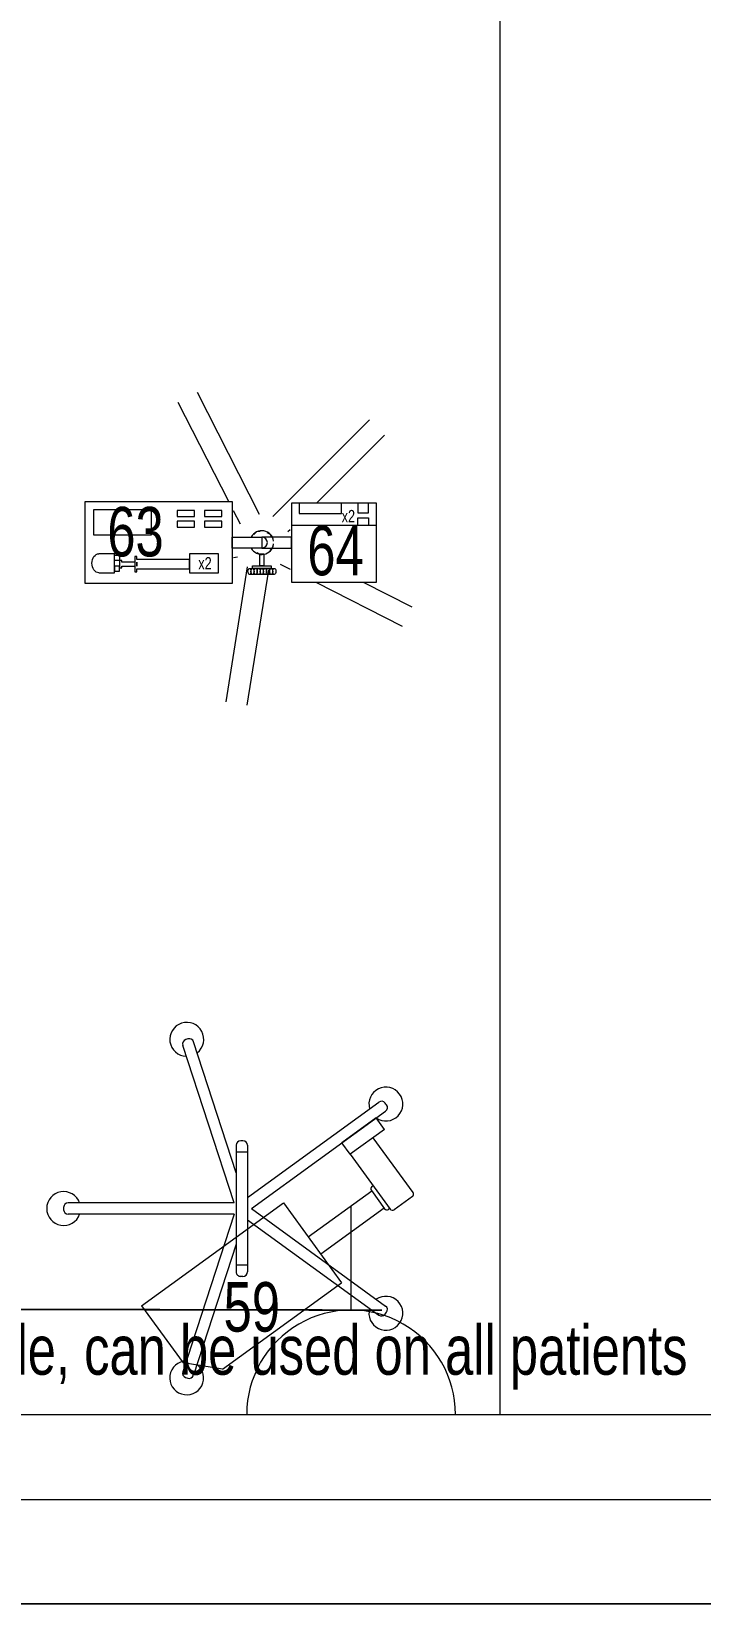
# Model space of a CAD drawing. Header units: metres. Extents: x 75097 to 220695, y -1557923 to -1361206.
# Drawn here: x 121554 to 122737, y -1461159 to -1458375 of the extents above; entities that cross this region are included whole.
import ezdxf

# ---------------------------------------------------------------- set-up
doc = ezdxf.new("R2010")
doc.units = ezdxf.units.M
doc.layers.get('0').update_dxf_attribs({"lineweight": 0})
for name, color, linetype, lineweight in [('A-100 - Copy$0$Medical Equipment and Furniture', 8, 'Continuous', 0), ('A-100 - Copy$0$Medical Equipment and Furniture1', 8, 'Continuous', 5), ('A-100 - Copy$0$Medical Equipment and Furniture2', 8, 'Continuous', 13), ('A-100 - Copy$0$Walls', 8, 'Continuous', 0)]:
    doc.layers.add(name, color=color, linetype=linetype, lineweight=lineweight)
doc.layers.add('E-POWR', color=7, linetype='Continuous', lineweight=9, true_color=0x4e7e3e)
doc.styles.add('A-100 - Copy$0$X3G_ENTITY_257CFD', font='swisscl.ttf', dxfattribs={"height": 200})

# ---------------------------------------------------------------- blocks, each defined once
blk = doc.blocks.new('NORMAL SOCKET')
at = {"layer": 'E-POWR'}
for p, q in [((1.421169145032763e-06, 307.6799999489449), (2.84230918623507e-06, 615.359999897657)), ((-307.6799955585448, 4.654284566640854e-07), (307.6799955138122, -4.654284566640854e-07))]:
    blk.add_line(p, q, dxfattribs=at)
blk.add_ellipse((0, 0), major_axis=(32.75230417925279, 305.931804444962), ratio=0.9999999853257265, start_param=4.819040293203757, end_param=7.960632946793556, dxfattribs=at)
blk = doc.blocks.new('A-100 - Copy$0$HF12177-P')
for p, q in [((-0.0196261050550533, -0.0070130161670328), (-0.1885364131370046, 0.225472078058198)), ((0, 0), (-0.172356073249512, 0.2372277831040526)), ((0, 0), (0.1723560732495408, 0.2372277831040623)), ((0.0196261050550586, -0.0070130161670328), (0.1885364131370282, 0.2254720780581989)), ((-0.0631375151467193, -0.0270130161670323), (-0.2950583245726665, -0.1023686551157921)), ((-0.1199999999999939, -0.0150130161670328), (-0.1199999999999957, -0.0190130161670323)), ((-0.1119999999999948, -0.0070130161670328), (0.1120000000000059, -0.0070130161670328)), ((-0.1119999999999965, -0.0270130161670323), (0.1120000000000059, -0.0270130161670323)), ((-0.0999999999999943, -0.0070130161670336), (-0.0999999999999943, -0.0270130161670323)), ((0.0631375151467357, -0.0270130161670315), (0.2950583245726759, -0.1023686551157867)), ((0.1000000000000054, -0.0070130161670336), (0.1000000000000054, -0.0270130161670323)), ((0.120000000000005, -0.0150130161670319), (0.120000000000005, -0.0190130161670315)), ((-0.0099999999999945, -0.0307768353717535), (-0.2888779846851648, -0.1213897854416945)), ((-0.0099999999999945, -0.0307768353717535), (-0.0099999999999945, -0.3240065014399303)), ((0.0100000000000051, -0.0307768353717535), (0.0100000000000051, -0.3240065014399303)), ((0.0100000000000051, -0.0307768353717535), (0.2888779846851794, -0.1213897854416901))]:
    blk.add_line(p, q)
for centre, radius, start, end in [((-0.1851523544721125, 0.2378273370610664), 0.03, 325.4712206343755, 286.5287793654765), ((0.1851523544721343, 0.2378273370610664), 0.03, 253.4712206343819, 214.5287793655101), ((-0.182064277182004, 0.2301743600765382), 0.008, 126.3732650475615, 215.9999999999981), ((1.07e-14, -0.0170130161670334), 0.315, 125.626734952441, 126.3732650475588), ((-0.1788282092045108, 0.2325255010857132), 0.008, 36.00000000000047, 125.6267349524374), ((0.1788282092045397, 0.232525501085723), 0.008, 54.37326504756317, 143.9999999999995), ((1.07e-14, -0.0170130161670334), 0.315, 53.6267349524407, 54.37326504755897), ((0.1820642771820293, 0.2301743600765391), 0.008, 323.9999999999943, 53.62673495243742), ((-0.1119999999999948, -0.0150130161670328), 0.008, 90, 180), ((-0.1119999999999965, -0.0190130161670323), 0.008, 180, 270), ((0.1120000000000059, -0.0150130161670328), 0.008, 5.0889e-12, 90), ((0.1120000000000059, -0.0190130161670323), 0.008, 270, 8.472999999999999e-12), ((-0.2995828026329743, -0.1143533693951433), 0.03, 37.47122063443059, 358.5287793655249), ((-0.2925861886176673, -0.1099771072461531), 0.008, 107.9999999999985, 197.6267349524409), ((0.2995828026329908, -0.1143533693951397), 0.03, 181.4712206344971, 142.5287793654337), ((0.2925861886176766, -0.1099771072461468), 0.008, 342.3732650475618, 71.99999999999949), ((1.07e-14, -0.0170130161670334), 0.315, 197.6267349524403, 198.3732650475586), ((-0.2913501206401641, -0.1137813333113335), 0.008, 198.3732650475597, 287.9999999999986), ((0.2913501206401787, -0.1137813333113291), 0.008, 252.0000000000014, 341.6267349524442), ((1.07e-14, -0.0170130161670334), 0.315, 341.6267349524418, 342.3732650475601), ((5.3e-15, -0.3320130161670391), 0.03, 109.4712206344879, 70.52877936551205), ((-0.0019999999999953, -0.3240065014399303), 0.008, 180, 269.6267349524439), ((1.07e-14, -0.0170130161670334), 0.315, 269.62673495244, 270.373265047558), ((0.002000000000006, -0.3240065014399303), 0.008, 270.3732650475562, 0)]:
    blk.add_arc(centre, radius, start, end)
blk = doc.blocks.new('A-100 - Copy$0$MONITOR ARM PLAN')
for p, q in [((0.02499999999997726, -0.4937500000000057, 2.884949923066148e-09), (0.02500000000003411, -0.1837499999999892, 2.884949923283001e-09)), ((0.02500000000003411, -0.1837499999999892, 2.884949923283001e-09), (0.1999999999999886, -0.1837499999999608, 2.939084461879983e-09)), ((0.1999999999999886, -0.4437499999999943, 2.939084461698109e-09), (0.1999999999999886, -0.1837499999999608, 2.939084461879983e-09)), ((0.1999999999999886, -0.4437499999999943, 2.939084461698109e-09), (0.1500000000000341, -0.4937499999999773, 2.923617450635419e-09)), ((0.02499999999997726, -0.4937500000000057, 2.884949923066148e-09), (0.1500000000000341, -0.4937499999999773, 2.923617450635419e-09))]:
    blk.add_line(p, q)
at = {"layer": 'A-100 - Copy$0$Medical Equipment and Furniture1'}
for p, q in [((0.02500000000003411, 0.03750000000000853), (-5.684341886080801e-14, 0.03750000000000853)), ((-5.684341886080801e-14, 0.03750000000000853), (0, -0.03749999999999432)), ((0.02500000000003411, 0.03750000000000853), (0.02500000000003411, -0.0374999999999801)), ((0.1450000000000387, 0.01250000000003126), (0.02500000000003411, 0.01250000000000284)), ((0.1500000000000341, 0.007499999999993179), (0.1500000000000341, -0.03249999999997044)), ((0.02500000000003411, -0.0374999999999801), (0, -0.03749999999999432)), ((0.02500000000003411, -0.0374999999999801), (0.1450000000000387, -0.03749999999996589)), ((0.09375, -0.0374999999999801), (0.09375, -0.04000000000000625)), ((0.0987500000000523, -0.04499999999998749), (0.1387500000000159, -0.04499999999998749)), ((0.1000000000000227, -0.04499999999998749), (0.0999999999999659, -0.183749999999975)), ((0.1375000000000455, -0.04499999999997328), (0.1374999999999886, -0.1837499999999608)), ((0.1437500000000114, -0.03750000000002274), (0.1437500000000114, -0.03999999999999204))]:
    blk.add_line(p, q, dxfattribs=at)
for centre, start, end in [((0.1450000000000387, 0.0075000000000216, -3.499747055762833e-09), 0, 90), ((0.09874999999999545, -0.03999999999997783), 179.9999999999968, 270), ((0.1387500000000159, -0.03999999999999204), 270, 359.9999999999968), ((0.1450000000000387, -0.03249999999998465), 270, 0)]:
    blk.add_arc(centre, 0.005, start, end, dxfattribs=at)
blk = doc.blocks.new('A-100 - Copy$0$Syringe')
at = {"layer": 'A-100 - Copy$0$Medical Equipment and Furniture2'}
for points in [[(42.97385594014819, -11.52769231201985), (42.71385594014819, -11.52769231201985), (42.71385594014819, -11.38269231201985), (42.97385594014819, -11.38269231201985), (42.97385594014819, -11.52769231201985)], [(42.73841369473156, -11.50858334405179), (42.76581621522021, -11.50858334405179), (42.76581621522021, -11.47504756169225), (42.73841369473156, -11.47504756169225)], [(42.7790012545754, -11.48993886659864), (42.7790012545754, -11.48696168110014), (42.77477331199265, -11.48696168110014), (42.77477331199265, -11.50002276353294), (42.7790012545754, -11.50002276353294), (42.7790012545754, -11.49704557803444)], [(42.80225506180747, -11.48993886659864), (42.7790012545754, -11.48993886659864)], [(42.7790012545754, -11.49704557803444), (42.80225506180747, -11.49704557803444)], [(42.80552216427, -11.48510830951575), (42.80552216427, -11.48004698268532), (42.80225506180747, -11.48004698268532), (42.80225506180747, -11.50693746194775), (42.80552216427, -11.50693746194775), (42.80552216427, -11.50187613511732)], [(42.80552216427, -11.50187613511732), (42.89835531338043, -11.50187613511732), (42.89835531338043, -11.48510830951575), (42.80552216427, -11.48510830951575)], [(42.80552216427, -11.48993886659864), (42.80552216427, -11.49704557803444)], [(42.80552216427, -11.49704557803444), (42.80552216427, -11.48993886659864)], [(42.80552216427, -11.49704557803444), (42.80552216427, -11.48993886659864)]]:
    blk.add_lwpolyline(points, dxfattribs=at)
for points in [[(42.83124684384199, -11.39735652273614), (42.7289066676983, -11.39735652273614), (42.7289066676983, -11.44151191048915), (42.83124684384199, -11.44151191048915)], [(42.90729961535482, -11.39847436903248), (42.87654165908655, -11.39847436903248), (42.87654165908655, -11.40909397442593), (42.90729961535482, -11.40909397442593)], [(42.95595675588564, -11.39847436903248), (42.92519879961737, -11.39847436903248), (42.92519879961737, -11.40909397442593), (42.95595675588564, -11.40909397442593)], [(42.90729961535482, -11.41747801838315), (42.87654165908655, -11.41747801838315), (42.87654165908655, -11.42809762377659), (42.90729961535482, -11.42809762377659)], [(42.95595675588564, -11.41747801838315), (42.92519879961737, -11.41747801838315), (42.92519879961737, -11.42809762377659), (42.95595675588564, -11.42809762377659)], [(42.77477331199265, -11.48696168110014), (42.76581621522021, -11.48696168110014), (42.76581621522021, -11.47770347950299), (42.77477331199265, -11.47770347950299)], [(42.77477331199265, -11.49666922464391), (42.76581621522021, -11.49666922464391), (42.76581621522021, -11.50592742624105), (42.77477331199265, -11.50592742624105)], [(42.949805164632, -11.47504756169225), (42.89835531338043, -11.47504756169225), (42.89835531338043, -11.50858334405179), (42.949805164632, -11.50858334405179)]]:
    blk.add_lwpolyline(points, close=True, dxfattribs=at)
at = {"layer": 'A-100 - Copy$0$Medical Equipment and Furniture2', "extrusion": (0, 0, -1)}
blk.add_ellipse((42.73841369473156, -11.49181545287202), major_axis=(0, 0.01676789117977024), ratio=0.7337346345725659, start_param=3.141592653589793, end_param=6.283185307179586, dxfattribs=at)
blk = doc.blocks.new('A-100 - Copy$0$Infusion')
at = {"layer": 'A-100 - Copy$0$Medical Equipment and Furniture2'}
for points in [[(43.07928500095404, -11.38519231201985), (43.07928500095404, -11.52519231201985), (43.22928500095404, -11.52519231201985), (43.22928500095404, -11.38519231201985), (43.07928500095404, -11.38519231201985)], [(43.19615889373929, -11.42417166417462), (43.19615889373929, -11.41140245575496), (43.2149662019066, -11.41140245575496), (43.2149662019066, -11.42417166417462)]]:
    blk.add_lwpolyline(points, dxfattribs=at)
for points in [[(43.07928500095404, -11.38519231201985), (43.07928500095404, -11.42417166417462), (43.22928500095404, -11.42417166417462), (43.22928500095404, -11.38519231201985)], [(43.09271869881898, -11.38519231201985), (43.09271869881898, -11.40401001514759), (43.16727627938416, -11.40401001514759), (43.16727627938416, -11.38519231201985)], [(43.19615889373929, -11.38519231201985), (43.19615889373929, -11.40266582319452), (43.2149662019066, -11.40266582319452), (43.2149662019066, -11.38519231201985)]]:
    blk.add_lwpolyline(points, close=True, dxfattribs=at)
blk = doc.blocks.new('A-100 - Copy$0$Infusion Syringe')
at = {"layer": 'A-100 - Copy$0$Medical Equipment and Furniture1'}
for p, q in [((43.02246416823158, -11.40528214392162), (42.91270219651813, -11.18986214513194)), ((42.96830567694769, -11.38269231201986), (42.87884394859901, -11.20711378412204)), ((43.04589888626441, -11.40899383862143), (43.21685716525815, -11.23803555962775)), ((43.12344052823619, -11.38519231201985), (43.24372722294322, -11.26490561731282)), ((42.98860592031247, -11.42253378291184), (42.97649166666832, -11.39875822144347)), ((43.01242833492739, -11.44105017639612), (43.01702339333832, -11.43645511798519)), ((43.02344178125031, -11.43543854520794), (43.01702339333832, -11.43645511798519)), ((43.03565028054589, -11.43737218153609), (43.04144039192954, -11.44032239064143)), ((43.04439060103488, -11.44611250202507), (43.04144039192954, -11.44032239064143)), ((43.07276894394954, -11.4358638963065), (43.07664927443392, -11.43198356582212)), ((42.97526909391956, -11.44306834932974), (42.97385594014821, -11.44329217089893)), ((43.04071260617485, -11.46933444764358), (43.04530766458578, -11.46473938923265)), ((43.04632423736302, -11.45832100132066), (43.04530766458578, -11.46473938923265)), ((43.07910748960177, -11.45951473551412), (43.07928500095403, -11.45960518206567)), ((42.98377867242272, -11.48120670440682), (42.97649166666832, -11.48236085273487)), ((43.01749066055635, -11.4730124425036), (43.02328077193994, -11.47596265160894)), ((43.02969915985193, -11.47494607883175), (43.02328077193994, -11.47596265160894)), ((43.05922899965918, -11.4931568622585), (43.07664927443386, -11.50203293559338)), ((43.00055607816415, -11.49798411014825), (42.96273468027897, -11.73677901833304)), ((43.03808823510673, -11.5039286198197), (43.00026683722155, -11.7427235280046)), ((43.12210210990946, -11.52519231201984), (43.27464899844898, -11.60291883397196)), ((43.20580430196361, -11.52519231201984), (43.29190063743903, -11.56906058605273))]:
    blk.add_line(p, q, dxfattribs=at)
for points in [[(43.02657047055112, -11.44546958000529), (43.02657047055112, -11.4649150440344), (42.97385594014821, -11.4649150440344), (42.97385594014821, -11.44546958000529)], [(43.02657047055112, -11.44546958000529), (43.02657047055112, -11.4649150440344), (43.07928500095403, -11.4649150440344), (43.07928500095403, -11.44546958000529)], [(43.04297723967369, -11.49631761196684), (43.04297723967369, -11.50085798044978), (43.01016370142855, -11.50085798044978), (43.01016370142855, -11.49631761196684)]]:
    blk.add_lwpolyline(points, close=True, dxfattribs=at)
for points in [[(43.03023583093585, -11.475899659915), (43.03023583093585, -11.49631761196684), (43.02290511016639, -11.49631761196684), (43.02290511016639, -11.475899659915)], [(43.00462476640575, -11.50085798044978), (43.04851617469649, -11.50085798044978)], [(43.04851617469649, -11.51160316530564), (43.00462476640575, -11.51160316530564)]]:
    blk.add_lwpolyline(points, dxfattribs=at)
for radius, start, end in [(0.02102924448476753, 6.82758775052605, 152.46157466306), (0.02102924448476753, 207.53842533694, 353.1724122494739), (0.009722732014547094, 270, 90)]:
    blk.add_arc((43.02657047055112, -11.45519231201985), radius, start, end, dxfattribs=at)
for centre in [(43.00462476640575, -11.50623057287771), (43.01011119244214, -11.50623057287771), (43.01559761847847, -11.50623057287771), (43.02108404451479, -11.50623057287771), (43.02657047055112, -11.50623057287771), (43.03205689658745, -11.50623057287771), (43.03754332262378, -11.50623057287771), (43.04302974866016, -11.50623057287771), (43.04851617469649, -11.50623057287771)]:
    blk.add_ellipse(centre, major_axis=(-1.601640999364343e-14, -0.005372592427942437), ratio=0.510593918105976, start_param=3.141592653595631, end_param=9.424777960775216, dxfattribs=at)
for name in ['A-100 - Copy$0$Syringe', 'A-100 - Copy$0$Infusion']:
    blk.add_blockref(name, (0, 0), dxfattribs=at)
blk = doc.blocks.new('A-100 - Copy')
at = {"layer": 'A-100 - Copy$0$Medical Equipment and Furniture'}
blk.add_line((122382.086878866, -1458322.689815178, -8.834961464643243e-07), (122382.086878866, -1460822.689815178, -8.834961464643243e-07), dxfattribs=at)
at = {"layer": 'A-100 - Copy$0$Walls', "elevation": -5.890273202524554e-07}
for points in [[(119782.0868788662, -1460822.689815161), (132663.2767130018, -1460822.689815161)], [(119782.0868788662, -1460972.689815161), (132663.2767130018, -1460972.689815161)]]:
    blk.add_lwpolyline(points, dxfattribs=at)
at = {"layer": 'A-100 - Copy$0$Medical Equipment and Furniture', "xscale": 1000, "yscale": 1000, "zscale": 1000}
blk.add_blockref('A-100 - Copy$0$Infusion Syringe', (78934.66670426726, -1447824.17025542, -2.944617172317976e-07), dxfattribs=at)
at = {"layer": 'A-100 - Copy$0$Medical Equipment and Furniture', "extrusion": (-1.92689022702551e-13, -1.394047920958279e-12, -1), "xscale": -1000.000000000002, "yscale": 1000.000000000002, "zscale": -1000.000000000002, "rotation": 90.01496832471715}
blk.add_blockref('A-100 - Copy$0$HF12177-P', (-121942.7875639386, -1460458.052036519, 2.306675953085615e-06), dxfattribs=at)
at = {"layer": 'A-100 - Copy$0$Medical Equipment and Furniture', "xscale": 1000, "yscale": 1000, "zscale": 1000, "rotation": 305.9850316752795}
blk.add_blockref('A-100 - Copy$0$MONITOR ARM PLAN', (122133.3083088584, -1460319.706644531, 2.139156496383521e-08), dxfattribs=at)
at = {"layer": 'A-100 - Copy$0$Medical Equipment and Furniture', "char_height": 87.47307164393662, "attachment_point": 2, "style": 'A-100 - Copy$0$X3G_ENTITY_257CFD'}
for s, insert in [('63', (121737.8348889849, -1459216.293111843, -2.944617172317976e-07)), ('64', (122091.4304051474, -1459249.696623118, -2.944617172317976e-07)), ('59', (121943.46464581, -1460588.252517613, -2.944617172317976e-07))]:
    blk.add_mtext(s, dxfattribs=dict(at, insert=insert))
at = {"layer": 'A-100 - Copy$0$Medical Equipment and Furniture', "attachment_point": 2, "style": 'A-100 - Copy$0$X3G_ENTITY_257CFD'}
for s, insert, char_height, width in [('x2', (122114.2403394871, -1459221.673924191, -2.944617172317976e-07), 21.86826791098416, 20.63584914273737), ('x2', (121860.6902570585, -1459305.109143863, -2.944617172317976e-07), 21.86826791098416, 20.63584914273737), ('59 is mobile, can be used on all patients', (121916.2457892485, -1460664.58251731, -1.472514758127375e-06), 87.47307164393663, 3260.53706408931)]:
    blk.add_mtext(s, dxfattribs=dict(at, insert=insert, char_height=char_height, width=width))

msp = doc.modelspace()

# ---------------------------------------------------------------- linework, layer by layer
at = {"layer": 'E-POWR', "const_width": 3}
for points in [[(122173.4787909409, -1460637.653775398), (122117.8307028496, -1460637.653775398), (117555.4333576654, -1460628.286950707), (114705.3532407839, -1460637.650934747), (111782.3199068349, -1460638.151901487), (111782.3199068349, -1456836.781044345), (117452.5814172526, -1456836.781044345), (119882.0591482249, -1456817.471145075)], [(109096.2226871436, -1460523.089504268), (109096.2868844381, -1461157.297815131), (135662.5111469153, -1461157.297815131), (125682.1722297901, -1461156.248897828)]]:
    msp.add_lwpolyline(points, dxfattribs=at)

# ---------------------------------------------------------------- block references
at = {"layer": 'E-POWR', "color": 85, "xscale": 0.6, "yscale": 0.6, "zscale": 0.6}
msp.add_blockref('NORMAL SOCKET', (122119.0209451441, -1460822.257938338, -5.890273202524554e-07), dxfattribs=at)

# ---------------------------------------------------------------- next in the draw order: block references
msp.add_blockref('A-100 - Copy', (0, 0))

doc.saveas('drawing.dxf')
